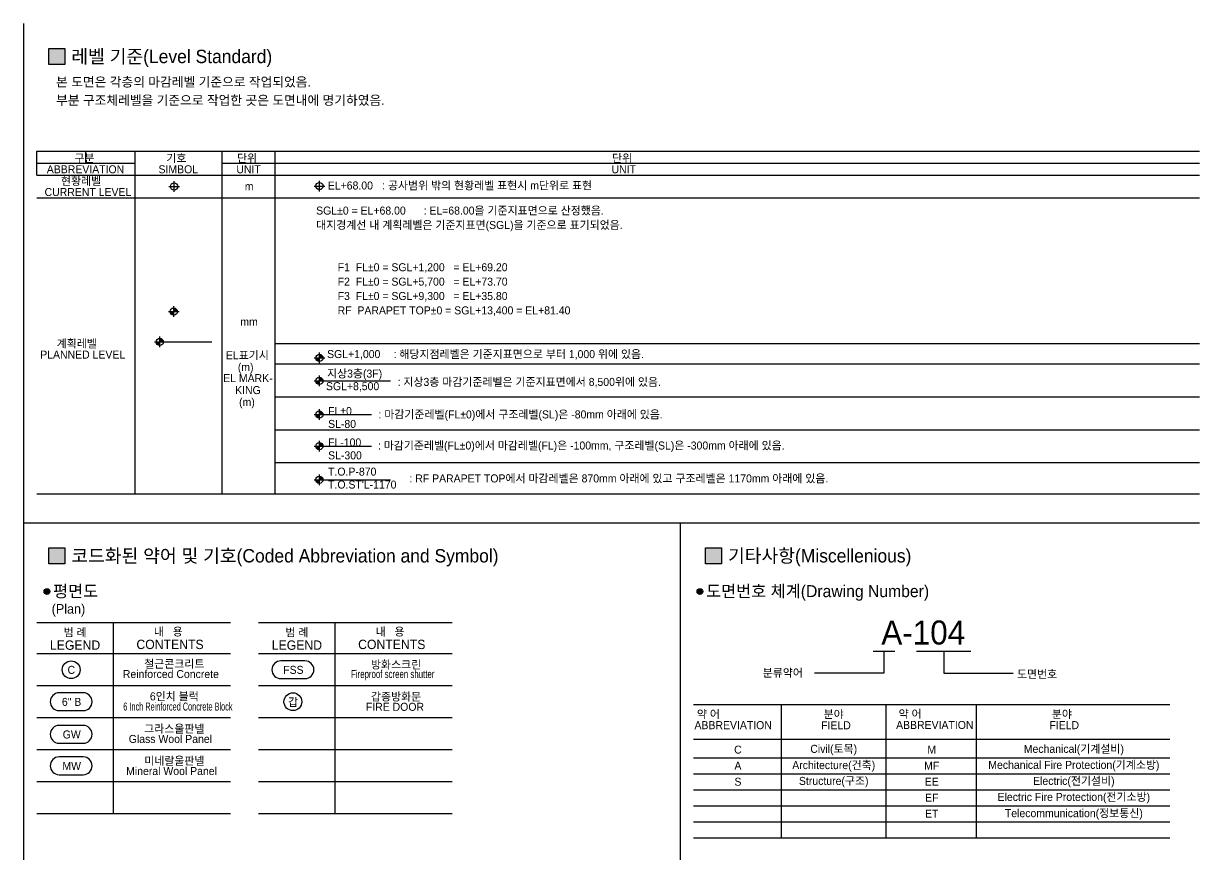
# Model space of a CAD drawing. Header units: millimetres. Extents: x 1921818 to 1960781, y -1457776 to -1430526.
# Drawn here: x 1939789 to 1957624, y -1443121 to -1430526 of the extents above; entities that cross this region are included whole.
import ezdxf
from ezdxf.enums import TextEntityAlignment as Align

# ---------------------------------------------------------------- set-up
doc = ezdxf.new("R2010")
doc.units = ezdxf.units.MM
doc.header["$LTSCALE"] = 200
for name, color, linetype in [('001dmp-FORM', 7, 'Continuous'), ('003dmp-TIT', 2, 'Continuous'), ('004dmp-LEV', 3, 'Continuous'), ('A-HAT-1', 8, 'Continuous'), ('A-TXT-L', 3, 'Continuous'), ('A-TXT-M', 3, 'Continuous')]:
    doc.layers.add(name, color=color, linetype=linetype)
doc.styles.add('돋움', font='')
doc.styles.get('돋움').set_extended_font_data('Dotum')

# ---------------------------------------------------------------- blocks, each defined once
blk = doc.blocks.new('LEVEL-현황레벨')
at = {"layer": '004dmp-LEV', "color": 7}
for p, q in [((-1420061, -165242), (-1419661, -165242)), ((-1419861, -165442), (-1419861, -165042))]:
    blk.add_line(p, q, dxfattribs=at)
blk.add_circle((-1419861, -165242), 135, dxfattribs=at)
blk = doc.blocks.new('LEVEL-계획레벨')
at = {"layer": '004dmp-LEV'}
h = blk.add_hatch(color=256, dxfattribs=at)
h.paths.add_polyline_path([(-1419861, -165905), (-1419726, -165905, 0.414214), (-1419861, -165770)])
h.paths.add_polyline_path([(-1419861, -166040), (-1419861, -165905), (-1419996, -165905, 0.414214)])
at = {"layer": '004dmp-LEV', "color": 7}
for p, q in [((-1420061, -165905), (-1419661, -165905)), ((-1419861, -166105), (-1419861, -165705))]:
    blk.add_line(p, q, dxfattribs=at)
blk.add_circle((-1419861, -165905), 135, dxfattribs=at)
blk = doc.blocks.new('LEVEL-평면레벨')
at = {"layer": '004dmp-LEV'}
h = blk.add_hatch(color=256, dxfattribs=at)
h.paths.add_polyline_path([(-1416096, -170152), (-1415961, -170152, 0.414214), (-1416096, -170017)])
h.paths.add_polyline_path([(-1416096, -170287), (-1416096, -170152), (-1416231, -170152, 0.414214)])
at = {"layer": '004dmp-LEV', "color": 7}
for p, q in [((-1416096, -170352), (-1416096, -169952)), ((-1416296, -170152), (-1414148, -170152))]:
    blk.add_line(p, q, dxfattribs=at)
at = {"layer": '004dmp-LEV', "color": 0}
blk.add_line((-1416296, -170152), (-1415896, -170152), dxfattribs=at)
at = {"layer": '004dmp-LEV', "color": 7}
blk.add_circle((-1416096, -170152), 135, dxfattribs=at)
blk = doc.blocks.new('A$C4F69060F')
at = {"layer": '004dmp-LEV'}
h = blk.add_hatch(color=256, dxfattribs=at)
h.paths.add_polyline_path([(200, 200), (335, 200, 0.414214), (200, 335)])
h.paths.add_polyline_path([(200, 65), (200, 200), (65, 200, 0.414214)])
at = {"layer": '004dmp-LEV', "color": 7}
for p, q in [((0, 200), (2870, 200)), ((0, 200), (400, 200)), ((200, 0), (200, 400))]:
    blk.add_line(p, q, dxfattribs=at)
blk.add_circle((200, 200), 135, dxfattribs=at)

msp = doc.modelspace()

# ---------------------------------------------------------------- hatches: boundary and pattern name
at = {"layer": '001dmp-FORM'}
for points in [[(1940186, -1439137, 1), (1940099, -1439137, 1)], [(1950090, -1439137, 1), (1950003, -1439137, 1)]]:
    msp.add_hatch(color=256, dxfattribs=at).paths.add_polyline_path(points)
at = {"layer": '003dmp-TIT'}
for points in [[(1940173, -1430903), (1940173, -1431146), (1940416, -1431146), (1940416, -1430903)], [(1940173, -1438473), (1940173, -1438716), (1940416, -1438716), (1940416, -1438473)], [(1950133, -1438473), (1950133, -1438716), (1950376, -1438716), (1950376, -1438473)]]:
    msp.add_hatch(color=3, dxfattribs=at).paths.add_polyline_path(points)

# ---------------------------------------------------------------- linework, layer by layer
for p, q in [((1952839, -1440039), (1952839, -1440375)), ((1953746, -1440039), (1953746, -1440375)), ((1952839, -1440375), (1951787, -1440375)), ((1953746, -1440375), (1954798, -1440375))]:
    msp.add_line(p, q)
at = {"layer": '001dmp-FORM', "color": 2}
for p, q in [((1939789, -1430526), (1939789, -1457776)), ((1939789, -1438096), (1957624, -1438096)), ((1949748, -1438096), (1949748, -1457776))]:
    msp.add_line(p, q, dxfattribs=at)
at = {"layer": '001dmp-FORM', "color": 3}
for p, q in [((1939991, -1432463), (1957624, -1432463)), ((1939991, -1432827), (1957624, -1432827)), ((1939991, -1437654), (1957624, -1437654)), ((1939991, -1439605), (1942927, -1439605)), ((1943354, -1439605), (1946290, -1439605)), ((1939991, -1440075), (1942927, -1440075)), ((1943354, -1440075), (1946290, -1440075)), ((1939991, -1442502), (1942927, -1442502)), ((1943354, -1442502), (1946290, -1442502))]:
    msp.add_line(p, q, dxfattribs=at)
at = {"layer": '001dmp-FORM'}
for p, q in [((1941476, -1432463), (1941476, -1437654)), ((1942796, -1432463), (1942796, -1437654)), ((1943600, -1432463), (1943600, -1437654)), ((1939991, -1433167), (1957624, -1433167))]:
    msp.add_line(p, q, dxfattribs=at)
at = {"layer": '001dmp-FORM', "color": 251}
for p, q in [((1943600, -1435375), (1957624, -1435375)), ((1943600, -1435684), (1957624, -1435684)), ((1943600, -1436184), (1957624, -1436184)), ((1943600, -1436683), (1957624, -1436683)), ((1943600, -1437182), (1957624, -1437182)), ((1939991, -1440560), (1942927, -1440560)), ((1943354, -1440560), (1946290, -1440560)), ((1939991, -1441045), (1942927, -1441045)), ((1943354, -1441045), (1946290, -1441045)), ((1939991, -1441531), (1942927, -1441531)), ((1943354, -1441531), (1946290, -1441531)), ((1949951, -1441656), (1957174, -1441656)), ((1939991, -1442017), (1942927, -1442017)), ((1943354, -1442017), (1946290, -1442017)), ((1949951, -1441898), (1957174, -1441898)), ((1949951, -1442141), (1957174, -1442141)), ((1939991, -1442502), (1942927, -1442502)), ((1943354, -1442502), (1946290, -1442502)), ((1949951, -1442384), (1957174, -1442384)), ((1949951, -1442384), (1957174, -1442384)), ((1949951, -1442627), (1957174, -1442627))]:
    msp.add_line(p, q, dxfattribs=at)
at = {"layer": '001dmp-FORM', "color": 0}
for p, q in [((1941151, -1442502), (1941151, -1439605)), ((1944515, -1442502), (1944515, -1439605)), ((1949951, -1440846), (1957174, -1440846)), ((1951283, -1442870), (1951283, -1440846)), ((1952874, -1442870), (1952874, -1440846)), ((1954242, -1442867), (1954242, -1440846)), ((1949951, -1441372), (1957174, -1441372)), ((1949951, -1442870), (1957174, -1442870))]:
    msp.add_line(p, q, dxfattribs=at)
at = {"layer": '001dmp-FORM'}
for centre in [(1940143, -1439137), (1950047, -1439137)]:
    msp.add_circle(centre, 43.5, dxfattribs=at)
at = {"layer": '003dmp-TIT', "color": 3}
for points in [[(1940173, -1430903), (1940416, -1430903), (1940416, -1431146), (1940173, -1431146)], [(1940173, -1430903), (1940416, -1430903), (1940416, -1431146), (1940173, -1431146)], [(1940173, -1438473), (1940416, -1438473), (1940416, -1438716), (1940173, -1438716)], [(1950133, -1438473), (1950376, -1438473), (1950376, -1438716), (1950133, -1438716)]]:
    msp.add_lwpolyline(points, close=True, dxfattribs=at)
at = {"layer": 'A-HAT-1'}
for p, q in [((1952676, -1440039), (1953003, -1440039)), ((1953333, -1440039), (1954158, -1440039))]:
    msp.add_line(p, q, dxfattribs=at)
at = {"layer": 'A-TXT-M'}
for points in [[(1944057, -1440186), (1943691, -1440186, 1), (1943691, -1440456), (1944057, -1440456, 1)], [(1940694, -1440671), (1940328, -1440671, 1), (1940328, -1440941), (1940694, -1440941, 1)], [(1940694, -1441165), (1940328, -1441165, 1), (1940328, -1441435), (1940694, -1441435, 1)], [(1940694, -1441643), (1940328, -1441643, 1), (1940328, -1441912), (1940694, -1441912, 1)]]:
    msp.add_lwpolyline(points, format="xyb", close=True, dxfattribs=at)
for centre in [(1940511, -1440321), (1943874, -1440806)]:
    msp.add_circle(centre, 135, dxfattribs=at)
at = {"layer": 'Defpoints'}
for p, q in [((1939991, -1432827), (1939991, -1432463)), ((1940733, -1432645), (1940733, -1432463)), ((1939991, -1432645), (1941476, -1432645)), ((1942796, -1432642), (1943600, -1432642)), ((1943600, -1432642), (1957624, -1432642))]:
    msp.add_line(p, q, dxfattribs=at)

# ---------------------------------------------------------------- block references
at = {"layer": '004dmp-LEV', "xscale": 0.4047154924348114, "yscale": 0.4047154924348114, "zscale": 0.4047154924348114}
for name, p in [('LEVEL-현황레벨', (2516712, -1366120)), ('LEVEL-현황레벨', (2518916, -1366113)), ('LEVEL-계획레벨', (2516706, -1367749)), ('LEVEL-평면레벨', (2514971, -1366490)), ('LEVEL-계획레벨', (2518916, -1368451)), ('A$C4F69060F', (1944195, -1436025)), ('LEVEL-평면레벨', (2517392, -1367591)), ('LEVEL-평면레벨', (2517392, -1368068)), ('A$C4F69060F', (1944195, -1437522))]:
    msp.add_blockref(name, p, dxfattribs=at)

# ---------------------------------------------------------------- texts
at = {"layer": '001dmp-FORM', "color": 3, "style": '돋움'}
msp.add_text('A-104', height=364.2, dxfattribs=at).set_placement((1953435, -1439757), align=Align.MIDDLE_CENTER)
at = {"layer": '003dmp-TIT', "color": 3, "style": '돋움'}
for s, p in [('레벨 기준(Level Standard)', (1940514, -1431025)), ('코드화된 약어 및 기호(Coded Abbreviation and Symbol)', (1940514, -1438594)), ('기타사항(Miscellenious) ', (1950474, -1438594))]:
    msp.add_text(s, height=202.36, dxfattribs=at).set_placement(p, align=Align.MIDDLE_LEFT)
at = {"layer": '004dmp-LEV', "style": '돋움'}
for s, height, p in [('EL+68.00', 121.4, (1944404, -1433042)), ('SGL+1,000', 121.4, (1944393, -1435597)), ('지상3층(3F)', 121.4, (1944392, -1435893)), ('SGL+8,500', 121.4, (1944376, -1436084)), ('FL%%P0', 121.4, (1944408, -1436460)), ('SL-80', 121.4, (1944408, -1436656)), ('FL-100', 121.4, (1944408, -1436936)), ('SL-300', 121.4, (1944408, -1437132)), ('T.O.P-870', 121.4, (1944408, -1437379)), ("T.O.ST'L-1170", 121.41, (1944408, -1437575))]:
    msp.add_text(s, height=height, dxfattribs=at).set_placement(p)
at = {"layer": 'A-TXT-L', "color": 3, "style": '돋움'}
for s, height, p in [('본 도면은 각층의 마감레벨 기준으로 작업되었음.', 141.65, (1940283, -1431482)), ('부분 구조체레벨을 기준으로 작업한 곳은 도면내에 명기하였음.', 141.65, (1940283, -1431759)), ('(Plan)', 145.7, (1940216, -1439471)), ('CONTENTS', 141.7, (1941501, -1440008)), ('CONTENTS', 141.7, (1944864, -1440008))]:
    msp.add_text(s, height=height, dxfattribs=at).set_placement(p)
for s, height, p in [('평면도', 182.1, (1940236, -1439130)), ('도면번호 체계(Drawing Number)', 182.12, (1950140, -1439130))]:
    msp.add_text(s, height=height, dxfattribs=at).set_placement(p, align=Align.MIDDLE_LEFT)
for p in [(1940571, -1440019), (1943935, -1440019)]:
    msp.add_text('LEGEND', height=141.7, dxfattribs=at).set_placement(p, align=Align.CENTER)
at = {"layer": 'A-TXT-M', "style": '돋움'}
for s, height, p in [('구분', 121.4, (1940560, -1432628)), ('기호', 121.4, (1941954, -1432628)), ('단위', 121.4, (1943026, -1432628)), ('단위', 121.4, (1948716, -1432628)), ('ABBREVIATION', 121.41, (1940142, -1432796)), ('SIMBOL', 121.4, (1941836, -1432796)), ('UNIT', 121.4, (1943017, -1432796)), ('UNIT', 121.4, (1948707, -1432796)), ('CURRENT LEVEL', 121.41, (1940108, -1433141)), ('PLANNED LEVEL', 121.41, (1940042, -1435605)), ('EL MARK-', 121.4, (1942817, -1435962)), ('Reinforced Concrete', 121.41, (1941295, -1440447)), ('FIRE DOOR', 121.4, (1944981, -1440944)), ('ABBREVIATION', 121.41, (1949965, -1441222)), ('FIELD', 121.4, (1951886, -1441224)), ('ABBREVIATION', 121.41, (1953023, -1441219)), ('FIELD', 121.4, (1955348, -1441222)), ('Glass Wool Panel', 121.41, (1941385, -1441431)), ('Mineral Wool Panel', 121.41, (1941345, -1441917))]:
    msp.add_text(s, height=height, dxfattribs=at).set_placement(p)
at = {"layer": 'A-TXT-M', "color": 3, "style": '돋움'}
for s, height, p in [('현황레벨', 121.4, (1940357, -1432973)), (': 공사범위 밖의 현황레벨 표현시 m단위로 표현', 121.41, (1945228, -1433041)), ('m', 121, (1943145, -1433054)), ('SGL%%P0 = EL+68.00', 121.41, (1944227, -1433422)), (': EL=68.00을 기준지표면으로 산정했음.', 121.41, (1945856, -1433422)), ('대지경계선 내 계획레벨은 기준지표면(SGL)을 기준으로 표기되었음.', 121.41, (1944227, -1433640)), ('F1  FL%%P0 = SGL+1,200   = EL+69.20', 121.41, (1944553, -1434281)), ('F2  FL%%P0 = SGL+5,700   = EL+73.70', 121.41, (1944553, -1434499)), ('RF  PARAPET TOP%%P0 = SGL+13,400 = EL+81.40', 121.41, (1944553, -1434935)), ('mm', 121.4, (1943077, -1435107)), ('계획레벨', 121.4, (1940292, -1435437)), ('EL표기시', 121.4, (1942858, -1435614)), (': 해당지점레벨은 기준지표면으로 부터 1,000 위에 있음.', 121.41, (1945401, -1435598)), ('(m)', 121.4, (1943039, -1435795)), (': 지상3층 마감기준레벨은 기준지표면에서 8,500위에 있음.', 121.41, (1945462, -1436019)), ('KING', 121.4, (1942998, -1436143)), ('(m)', 121.4, (1943058, -1436324)), (': 마감기준레벨(FL%%P0)에서 구조레벨(SL)은 -80mm 아래에 있음.', 121.41, (1945172, -1436512)), (': 마감기준레벨(FL%%P0)에서 마감레벨(FL)은 -100mm, 구조레벨(SL)은 -300mm 아래에 있음.', 121.41, (1945164, -1436983)), (': RF PARAPET TOP에서 마감레벨은 870mm 아래에 있고 구조레벨은 1170mm 아래에 있음.', 121.41, (1945642, -1437482)), ('분류약어', 121.4, (1951000, -1440429)), ('도면번호', 121.4, (1954857, -1440448))]:
    msp.add_text(s, height=height, dxfattribs=at).set_placement(p)
for p in [(1940571, -1439816), (1943935, -1439816)]:
    msp.add_text('범 례', height=121.4, dxfattribs=at).set_placement(p, align=Align.CENTER)
for p in [(1941766, -1439744), (1945130, -1439744)]:
    msp.add_text('내   용', height=121.4, dxfattribs=at).set_placement(p, align=Align.MIDDLE_LEFT)
at = {"layer": 'A-TXT-M', "style": '돋움'}
for s, height, p in [('철근콘크리트', 121.4, (1942076, -1440229)), ('방화스크린', 121.4, (1945439, -1440241)), ('C', 121, (1940514, -1440323)), ('FSS', 121.4, (1943882, -1440323)), ('6" B', 121.4, (1940518, -1440808)), ('6인치 블럭', 121.4, (1942076, -1440722)), ('갑', 121, (1943878, -1440808)), ('갑종방화문', 121.4, (1945439, -1440726)), ('GW   ', 121.4, (1940586, -1441302)), ('그라스울판넬', 121.4, (1942076, -1441213)), ('C', 121, (1950624, -1441532)), ('Civil(토목)', 121.4, (1952077, -1441532)), ('M', 121, (1953563, -1441532)), ('Mechanical(기계설비)', 121.41, (1955719, -1441529)), ('미네랄울판넬', 121.4, (1942076, -1441699)), ('MW   ', 121.4, (1940586, -1441779)), ('A', 121, (1950624, -1441775)), ('Architecture(건축)', 121.41, (1952077, -1441775)), ('MF', 121.4, (1953563, -1441775)), ('Mechanical Fire Protection(기계소방)', 121.41, (1955719, -1441772)), ('S', 121, (1950624, -1442018)), ('Structure(구조)', 121.41, (1952077, -1442020)), ('EE', 121.4, (1953563, -1442018)), ('Electric(전기설비)', 121.41, (1955719, -1442015)), ('Electric Fire Protection(전기소방)', 121.41, (1955719, -1442258)), ('EF', 121.4, (1953563, -1442260)), ('ET', 121.4, (1953563, -1442503)), ('Telecommunication(정보통신)', 121.41, (1955719, -1442504))]:
    msp.add_text(s, height=height, dxfattribs=at).set_placement(p, align=Align.MIDDLE)
for s, width, p in [('Fireproof screen shutter', 0.75, (1944756, -1440447)), ('6 Inch Reinforced Concrete Block', 0.6, (1941302, -1440940))]:
    msp.add_text(s, height=121.41, dxfattribs=dict(at, width=width)).set_placement(p)
for s, p in [('약 어', (1950002, -1440994)), ('분야', (1951924, -1440996)), ('약 어', (1953061, -1440991)), ('분야', (1955385, -1440994))]:
    msp.add_text(s, height=121.4, dxfattribs=at).set_placement(p, align=Align.MIDDLE_LEFT)
at = {"layer": 'Defpoints', "color": 250, "style": '돋움'}
msp.add_text('F3  FL%%P0 = SGL+9,300   = EL+35.80', height=121.41, dxfattribs=at).set_placement((1944553, -1434717))

doc.saveas('drawing.dxf')
